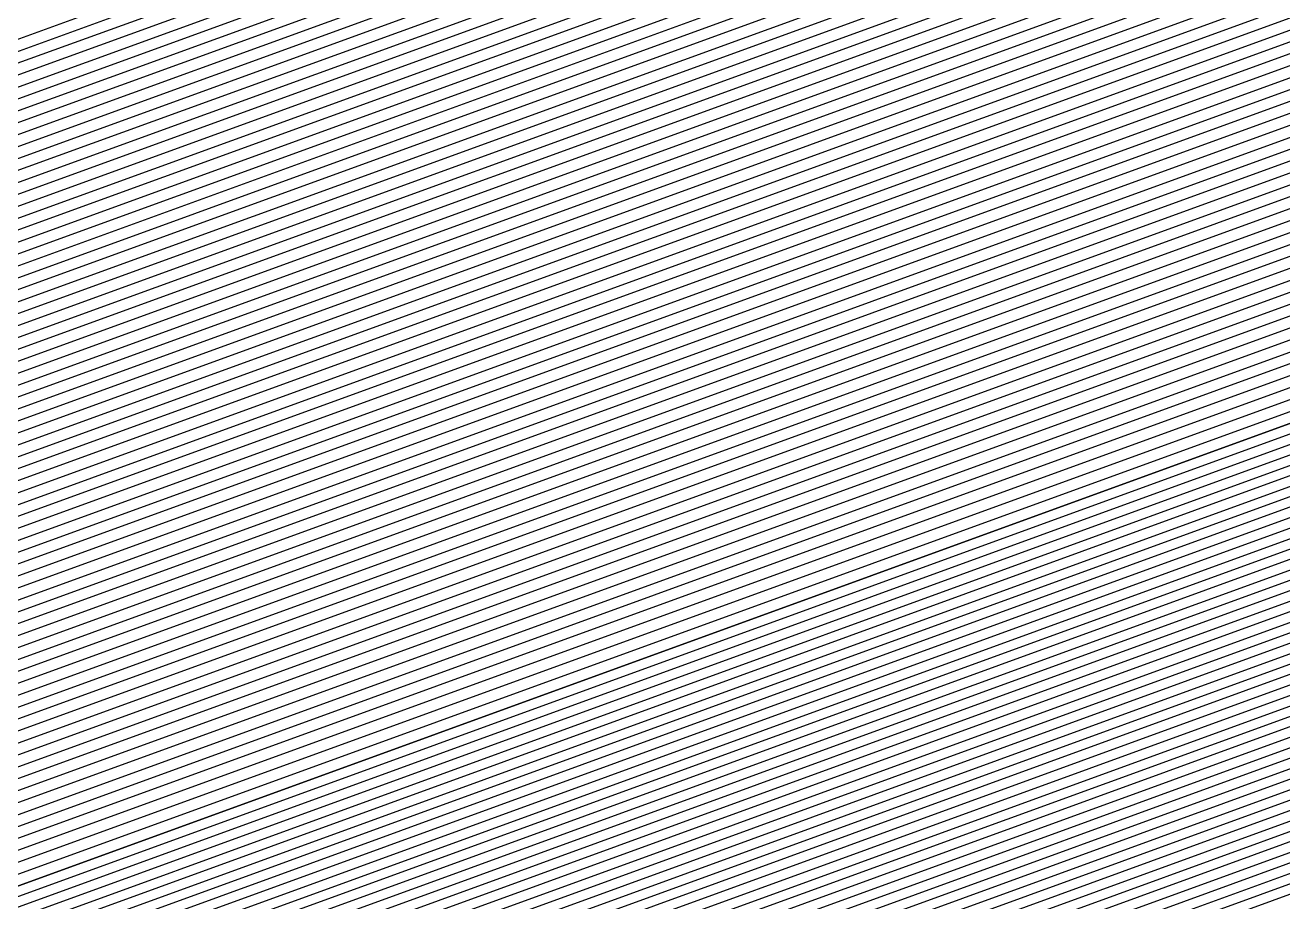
# Model space of a CAD drawing. Extents: x 7084 to 11035, y 13750 to 16729.
# Drawn here: x 9906.8 to 10031.5, y 14325.1 to 14412.1 of the extents above; entities that cross this region are included whole.
import ezdxf

# ---------------------------------------------------------------- set-up
doc = ezdxf.new("R2010")
doc.units = 0
doc.layers.add('Default', color=7, linetype='Continuous')

msp = doc.modelspace()

# ---------------------------------------------------------------- linework, layer by layer
at = {"layer": 'Default'}
for points in [[(8911.04, 16167.96), (9315.8, 15888.27), (9323.52, 15888.02), (9327.86, 15886.5), (9332.28, 15884.81), (9876.78, 16029.48), (9888.92, 16026.18), (10173.21, 15654.86), (10197.31, 15341.4), (10197.23, 15331.83), (10194.33, 15319.29), (10141.33, 14431.97), (10138.75, 14427.87), (9608.72, 14234.97), (9601.08, 14232.4), (9590.86, 14232.56), (9407.76, 14044.49), (8752.44, 14150.58), (8709.07, 14468.86), (8700.95, 14470.22), (8694.84, 14470.38), (8689.85, 14470.38), (8686.88, 14471.35), (8127.93, 14693.18)], [(8912.3, 16162.74), (9312.86, 15885.94), (9322.78, 15885.63), (9328.37, 15883.67), (9334.05, 15881.5), (9872.91, 16024.67), (9888.52, 16020.43), (10169.86, 15652.95), (10193.71, 15342.75), (10193.6, 15330.44), (10189.88, 15314.31), (10137.43, 14436.19), (10134.12, 14430.91), (9609.57, 14240.02), (9599.75, 14236.71), (9586.62, 14236.92), (9405.41, 14050.79), (8756.89, 14155.78), (8713.97, 14470.76), (8703.53, 14472.52), (8695.67, 14472.73), (8689.26, 14472.73), (8685.43, 14473.97), (8132.28, 14693.5)], [(8922.96, 16118.35), (9287.87, 15866.19), (9316.54, 15865.29), (9332.67, 15859.62), (9349.1, 15853.35), (9839.99, 15983.77), (9885.09, 15971.53), (10141.4, 15636.76), (10163.12, 15354.16), (10162.82, 15318.62), (10152.07, 15272.02), (10104.28, 14472.06), (10094.72, 14456.82), (9616.87, 14282.92), (9588.49, 14273.36), (9550.56, 14273.96), (9385.48, 14104.4), (8794.67, 14200.05), (8755.57, 14486.99), (8725.41, 14492.07), (8702.71, 14492.66), (8684.19, 14492.66), (8673.14, 14496.25), (8169.21, 14696.24)], [(9890.23, 16044.88), (10184.1, 15661.05), (10209, 15337.04), (10209, 15336.35), (10208.79, 15335.46), (10154, 14418.25), (10153.82, 14417.96), (9605.93, 14218.57), (9605.38, 14218.39), (9604.65, 14218.4), (9415.38, 14023.99), (8737.99, 14133.65), (8693.17, 14462.65), (8692.59, 14462.75), (8692.15, 14462.76), (8691.79, 14462.76), (8691.58, 14462.83), (8113.81, 14692.13)], [(9324.62, 15895.24), (9325.72, 15895.2), (9326.34, 15894.98), (9326.97, 15894.74), (9888.39, 16043.91), (9890.13, 16043.44), (10183.26, 15660.57), (10208.1, 15337.37), (10208.09, 15336.01), (10207.68, 15334.21), (10153.03, 14419.31), (10152.66, 14418.72), (9606.14, 14219.83), (9605.05, 14219.46), (9603.59, 14219.49), (9414.8, 14025.57), (8739.1, 14134.96), (8694.39, 14463.13), (8693.23, 14463.32), (8692.36, 14463.35), (8691.64, 14463.35), (8691.22, 14463.49), (8114.89, 14692.21)], [(9890.03, 16042), (10182.42, 15660.1), (10207.2, 15337.71), (10207.19, 15335.66), (10206.57, 15332.97), (10152.05, 14420.36), (10151.5, 14419.48), (9606.36, 14221.09), (9604.72, 14220.54), (9602.53, 14220.58), (9414.21, 14027.14), (8740.22, 14136.26), (8695.61, 14463.61), (8693.87, 14463.9), (8692.56, 14463.93), (8691.49, 14463.93), (8690.86, 14464.14), (8115.98, 14692.29)], [(9889.93, 16040.56), (10181.59, 15659.62), (10206.3, 15338.04), (10206.28, 15335.31), (10205.45, 15331.73), (10151.08, 14421.42), (10150.34, 14420.25), (9606.57, 14222.35), (9604.39, 14221.62), (9601.47, 14221.66), (9413.62, 14028.72), (8741.33, 14137.56), (8696.84, 14464.08), (8694.52, 14464.47), (8692.77, 14464.52), (8691.35, 14464.52), (8690.49, 14464.8), (8117.07, 14692.37)], [(9889.83, 16039.13), (10180.75, 15659.14), (10205.4, 15338.38), (10205.37, 15334.96), (10204.34, 15330.48), (10150.1, 14422.47), (10149.18, 14421.01), (9606.79, 14223.62), (9604.06, 14222.7), (9600.41, 14222.75), (9413.04, 14030.3), (8742.44, 14138.86), (8698.06, 14464.56), (8695.16, 14465.05), (8692.98, 14465.11), (8691.2, 14465.11), (8690.13, 14465.45), (8118.15, 14692.45)], [(8119.24, 14692.53), (8689.77, 14466.11), (8691.05, 14465.69), (8693.18, 14465.69), (8695.8, 14465.62), (8699.28, 14465.04), (8743.55, 14140.16), (9412.45, 14031.87), (9599.35, 14223.84), (9603.73, 14223.77), (9607, 14224.88), (10148.02, 14421.77), (10149.13, 14423.53), (10203.23, 15329.24), (10204.47, 15334.61), (10204.5, 15338.72), (10179.91, 15658.67), (9889.73, 16037.69), (9884.52, 16039.1)], [(9889.63, 16036.25), (10179.07, 15658.19), (10203.6, 15339.05), (10203.56, 15334.27), (10202.12, 15327.99), (10148.15, 14424.58), (10146.86, 14422.53), (9607.21, 14226.14), (9603.4, 14224.85), (9598.29, 14224.93), (9411.86, 14033.45), (8744.66, 14141.47), (8700.51, 14465.52), (8696.45, 14466.2), (8693.39, 14466.28), (8690.9, 14466.28), (8689.41, 14466.76), (8120.32, 14692.61)], [(9889.53, 16034.81), (10178.24, 15657.72), (10202.7, 15339.39), (10202.66, 15333.92), (10201, 15326.75), (10147.18, 14425.64), (10145.71, 14423.29), (9607.43, 14227.4), (9603.06, 14225.93), (9597.23, 14226.02), (9411.28, 14035.03), (8745.77, 14142.77), (8701.73, 14465.99)], [(9889.42, 16033.37), (10177.4, 15657.24), (10201.8, 15339.72), (10201.75, 15333.57), (10199.89, 15325.51), (10146.2, 14426.69), (10144.55, 14424.06), (9607.64, 14228.66), (9602.73, 14227.01), (9596.17, 14227.11), (9410.69, 14036.6), (8746.88, 14144.07), (8702.96, 14466.47), (8697.73, 14467.35), (8693.8, 14467.45), (8690.6, 14467.45), (8688.69, 14468.07), (8122.5, 14692.78)], [(9889.32, 16031.93), (10176.56, 15656.76), (10200.91, 15340.06), (10200.85, 15333.22), (10198.78, 15324.26), (10145.23, 14427.75), (10143.39, 14424.82), (9607.86, 14229.92), (9602.4, 14228.09), (9595.11, 14228.2), (9410.11, 14038.18), (8747.99, 14145.37), (8704.18, 14466.95), (8698.38, 14467.92), (8694.01, 14468.04), (8690.45, 14468.04), (8688.33, 14468.73), (8123.58, 14692.86)], [(9889.22, 16030.5), (10175.73, 15656.29), (10200.01, 15340.39), (10199.94, 15332.88), (10197.67, 15323.02), (10144.25, 14428.8), (10142.23, 14425.58), (9608.07, 14231.19), (9602.07, 14229.16), (9594.05, 14229.29), (9409.52, 14039.76), (8749.11, 14146.67), (8705.4, 14467.42), (8699.02, 14468.5), (8694.22, 14468.62), (8690.3, 14468.62)], [(9889.02, 16027.62), (10174.05, 15655.33), (10198.21, 15341.07), (10198.13, 15332.18), (10195.44, 15320.53), (10142.3, 14430.91), (10139.91, 14427.1), (9608.5, 14233.71), (9601.41, 14231.32), (9591.92, 14231.47), (9408.35, 14042.91), (8751.33, 14149.28), (8707.85, 14468.38), (8700.31, 14469.65), (8694.63, 14469.8), (8690, 14469.8), (8687.24, 14470.69), (8126.84, 14693.1)], [(9888.82, 16024.74), (10172.38, 15654.38), (10196.41, 15341.74), (10196.32, 15331.48), (10193.22, 15318.04), (10140.35, 14433.02), (10137.6, 14428.63), (9608.93, 14236.23), (9600.75, 14233.48), (9589.8, 14233.65), (9407.17, 14046.06), (8753.55, 14151.88), (8710.3, 14469.33), (8701.6, 14470.8), (8695.05, 14470.97), (8689.7, 14470.97), (8686.52, 14472), (8129.02, 14693.26)], [(9888.72, 16023.31), (10171.54, 15653.91), (10195.51, 15342.07), (10195.42, 15331.14), (10192.11, 15316.8), (10139.38, 14434.08), (10136.44, 14429.39), (9609.15, 14237.49), (9600.41, 14234.55), (9588.74, 14234.74), (9406.59, 14047.64), (8754.66, 14153.18), (8711.52, 14469.81), (8702.24, 14471.37), (8695.25, 14471.56), (8689.56, 14471.56)], [(9310.65, 15884.2), (9322.23, 15883.84), (9328.75, 15881.54), (9335.38, 15879.01), (9870, 16021.06), (9888.22, 16016.11), (10167.35, 15651.52), (10191.01, 15343.75), (10190.89, 15329.4), (10186.55, 15310.58), (10134.5, 14439.35), (10130.64, 14433.2), (9610.22, 14243.8), (9598.76, 14239.94), (9583.44, 14240.18), (9403.66, 14055.52), (8760.22, 14159.69), (8717.64, 14472.2), (8705.46, 14474.25), (8696.29, 14474.49), (8688.81, 14474.49), (8684.35, 14475.94), (8135.53, 14693.74)], [(9888.62, 16021.87), (10170.7, 15653.43), (10194.61, 15342.41), (10194.51, 15330.79), (10190.99, 15315.56), (10138.4, 14435.13), (10135.28, 14430.15), (9609.36, 14238.76)], [(9888.42, 16018.99), (10169.03, 15652.48), (10192.81, 15343.08), (10192.7, 15330.09), (10188.77, 15313.07), (10136.45, 14437.24), (10132.96, 14431.68), (9609.79, 14241.28), (9599.42, 14237.79), (9585.56, 14238.01), (9404.83, 14052.37), (8758, 14157.09), (8715.19, 14471.24), (8704.17, 14473.1), (8695.87, 14473.32), (8689.11, 14473.32), (8685.07, 14474.62), (8133.36, 14693.58)], [(9888.32, 16017.55), (10168.19, 15652), (10191.91, 15343.42), (10191.79, 15329.75), (10187.66, 15311.82), (10135.48, 14438.3), (10131.8, 14432.44), (9610, 14242.54), (9599.09, 14238.87), (9584.5, 14239.09), (9404.24, 14053.95), (8759.11, 14158.39), (8716.42, 14471.72), (8704.81, 14473.67), (8696.08, 14473.9), (8688.96, 14473.9)], [(9866.13, 16016.25), (9887.81, 16010.36), (10164, 15649.62), (10187.41, 15345.1), (10187.27, 15328.01), (10182.1, 15305.61), (10130.6, 14443.57), (10126.01, 14436.25), (9611.08, 14248.85), (9597.43, 14244.25), (9579.2, 14244.54), (9401.31, 14061.83), (8764.67, 14164.9), (8722.53, 14474.1), (8708.03, 14476.55), (8697.12, 14476.83), (8688.21, 14476.83), (8682.9, 14478.56), (8139.88, 14694.07)], [(9888.12, 16014.68), (10166.52, 15651.05), (10190.11, 15344.09), (10189.98, 15329.05), (10185.43, 15309.34), (10133.53, 14440.41), (10129.48, 14433.96), (9610.43, 14245.06), (9598.43, 14241.02), (9582.38, 14241.27), (9403.07, 14057.1), (8761.33, 14160.99), (8718.86, 14472.67), (8706.1, 14474.82), (8696.5, 14475.07), (8688.66, 14475.07), (8683.99, 14476.59), (8136.62, 14693.82)], [(9888.01, 16013.24), (10165.68, 15650.57), (10189.21, 15344.42), (10189.08, 15328.7), (10184.32, 15308.09), (10132.55, 14441.46), (10128.33, 14434.72), (9610.65, 14246.33), (9598.1, 14242.1), (9581.32, 14242.36), (9402.48, 14058.67), (8762.44, 14162.29), (8720.09, 14473.15), (8706.74, 14475.4), (8696.7, 14475.66), (8688.51, 14475.66), (8683.62, 14477.25), (8137.71, 14693.9)], [(9887.71, 16008.92), (10163.17, 15649.14), (10186.51, 15345.43), (10186.36, 15327.66), (10180.98, 15304.36), (10129.63, 14444.63), (10124.85, 14437.01), (9611.29, 14250.11), (9597.1, 14245.33), (9578.14, 14245.63), (9400.72, 14063.4), (8765.78, 14166.2), (8723.76, 14474.58), (8708.67, 14477.12), (8697.32, 14477.42), (8688.06, 14477.42), (8682.54, 14479.21), (8140.97, 14694.15)], [(9887.61, 16007.48), (10162.33, 15648.67), (10185.61, 15345.77), (10185.46, 15327.31), (10179.87, 15303.12), (10128.65, 14445.68), (10123.69, 14437.77), (9611.5, 14251.37), (9596.77, 14246.41), (9577.07, 14246.72), (9400.14, 14064.98), (8766.89, 14167.5), (8724.98, 14475.06), (8709.32, 14477.7)], [(9887.51, 16006.05), (10161.49, 15648.19), (10184.71, 15346.1), (10184.55, 15326.96), (10178.76, 15301.87), (10127.68, 14446.74), (10122.53, 14438.53), (9611.72, 14252.63), (9596.44, 14247.49), (9576.01, 14247.81), (9399.55, 14066.56), (8768, 14168.8), (8726.21, 14475.54), (8709.96, 14478.27), (8697.74, 14478.59), (8687.77, 14478.59), (8681.82, 14480.52), (8143.14, 14694.31)], [(8144.23, 14694.39), (8681.45, 14481.18), (8687.62, 14479.18), (8697.94, 14479.18), (8710.6, 14478.85), (8727.43, 14476.01), (8769.11, 14170.1), (9398.96, 14068.13), (9574.95, 14248.9), (9596.11, 14248.57), (9611.93, 14253.9), (10121.37, 14439.3), (10126.7, 14447.79), (10177.65, 15300.63), (10183.65, 15326.62), (10183.81, 15346.44), (10160.66, 15647.71), (9887.41, 16004.61)], [(9887.31, 16003.17), (10159.82, 15647.24), (10182.91, 15346.78), (10182.74, 15326.27), (10176.54, 15299.39), (10125.73, 14448.85), (10120.22, 14440.06), (9612.15, 14255.16), (9595.78, 14249.64), (9573.89, 14249.99), (9398.38, 14069.71), (8770.22, 14171.41), (8728.65, 14476.49), (8711.25, 14479.42), (8698.15, 14479.77), (8687.47, 14479.77), (8681.09, 14481.83), (8145.31, 14694.47)], [(9887.21, 16001.73), (10158.98, 15646.76), (10182.01, 15347.11), (10181.83, 15325.92), (10175.42, 15298.14), (10124.75, 14449.9), (10119.06, 14440.82), (9612.36, 14256.42), (9595.45, 14250.72), (9572.83, 14251.08), (9397.79, 14071.29), (8771.33, 14172.71), (8729.88, 14476.97), (8711.89, 14480)], [(8147.48, 14694.63), (8680.37, 14483.14), (8687.17, 14480.94), (8698.57, 14480.94), (8712.54, 14480.57), (8731.1, 14477.45), (8772.44, 14174.01), (9397.21, 14072.86), (9571.77, 14252.17), (9595.11, 14251.8), (9612.58, 14257.68), (10117.9, 14441.58), (10123.78, 14450.96), (10174.31, 15296.9), (10180.93, 15325.57), (10181.11, 15347.45), (10158.14, 15646.28), (9887.11, 16000.29)], [(9298.16, 15874.32), (9319.11, 15873.67), (9330.9, 15869.52), (9342.91, 15864.94), (9853.54, 16000.61), (9886.5, 15991.66), (10153.12, 15643.43), (10175.71, 15349.46), (10175.5, 15323.49), (10167.64, 15289.44), (10117.93, 14457.29), (10110.95, 14446.15), (9613.86, 14265.25), (9593.13, 14258.27), (9565.41, 14258.7), (9393.69, 14082.32), (8779.11, 14181.82), (8738.44, 14480.31), (8716.4, 14484.02), (8699.81, 14484.46), (8686.27, 14484.46), (8678.2, 14487.08), (8154, 14695.11)], [(9886.91, 15997.42), (10156.47, 15645.33), (10179.31, 15348.12), (10179.12, 15324.88), (10172.09, 15294.41), (10121.83, 14453.07), (10115.58, 14443.11), (9613.01, 14260.21), (9594.45, 14253.96), (9569.65, 14254.35), (9396.03, 14076.02), (8774.67, 14176.61), (8733.55, 14478.4), (8713.82, 14481.72), (8698.98, 14482.11), (8686.87, 14482.11), (8679.65, 14484.45), (8149.66, 14694.79)], [(9886.81, 15995.98), (10155.63, 15644.86), (10178.41, 15348.45), (10178.21, 15324.53), (10170.98, 15293.17), (10120.86, 14454.12), (10114.42, 14443.87), (9613.22, 14261.47), (9594.12, 14255.03), (9568.59, 14255.44), (9395.45, 14077.59), (8775.78, 14177.92), (8734.77, 14478.88), (8714.47, 14482.29), (8699.19, 14482.7), (8686.72, 14482.7), (8679.28, 14485.11), (8150.74, 14694.87)], [(9886.6, 15993.1), (10153.96, 15643.9), (10176.61, 15349.13), (10176.4, 15323.83), (10168.75, 15290.68), (10118.91, 14456.23), (10112.1, 14445.39), (9613.65, 14263.99), (9593.46, 14257.19), (9566.47, 14257.61), (9394.27, 14080.75), (8778, 14180.52), (8737.22, 14479.83), (8715.75, 14483.44), (8699.6, 14483.87), (8686.42, 14483.87), (8678.56, 14486.42), (8152.92, 14695.03)], [(9293.01, 15870.26), (9317.83, 15869.48), (9331.79, 15864.57), (9346, 15859.14), (9846.77, 15992.19), (9885.8, 15981.6), (10147.26, 15640.09), (10169.42, 15351.81), (10169.16, 15321.05), (10159.85, 15280.73), (10111.11, 14464.67), (10102.83, 14451.49), (9615.36, 14274.08), (9590.81, 14265.81), (9557.98, 14266.33), (9389.58, 14093.36), (8786.89, 14190.93), (8747.01, 14483.65), (8720.9, 14488.04), (8701.26, 14488.56), (8685.23, 14488.56), (8675.67, 14491.66), (8161.61, 14695.68)], [(9886.4, 15990.23), (10152.28, 15642.95), (10174.82, 15349.8), (10174.59, 15323.14), (10166.53, 15288.19), (10116.96, 14458.34), (10109.79, 14446.92), (9614.08, 14266.51)], [(9886.3, 15988.79), (10151.45, 15642.47), (10173.92, 15350.13), (10173.69, 15322.79), (10165.41, 15286.95), (10115.98, 14459.4), (10108.63, 14447.68), (9614.29, 14267.78), (9592.47, 14260.42), (9563.29, 14260.88), (9392.51, 14085.48), (8781.34, 14184.42), (8740.89, 14481.26), (8717.68, 14485.17), (8700.22, 14485.63), (8685.98, 14485.63)], [(9886.2, 15987.35), (10150.61, 15642), (10173.02, 15350.47), (10172.78, 15322.44), (10164.3, 15285.7), (10115.01, 14460.45), (10107.47, 14448.44), (9614.51, 14269.04), (9592.13, 14261.5), (9562.22, 14261.97), (9391.93, 14087.05), (8782.45, 14185.73), (8742.11, 14481.74), (8718.33, 14485.74), (8700.43, 14486.22), (8685.83, 14486.22)], [(9886.1, 15985.91), (10149.77, 15641.52), (10172.12, 15350.8), (10171.87, 15322.1), (10163.19, 15284.46), (10114.03, 14461.51), (10106.31, 14449.2), (9614.72, 14270.3), (9591.8, 14262.58), (9561.16, 14263.06), (9391.34, 14088.63), (8783.56, 14187.03), (8743.34, 14482.22), (8718.97, 14486.32), (8700.64, 14486.8), (8685.68, 14486.8), (8676.75, 14489.7), (8158.35, 14695.44)], [(9332.42, 15861.03), (9348.22, 15855), (9841.93, 15986.18), (9885.29, 15974.4), (10143.07, 15637.71), (10164.92, 15353.49), (10164.63, 15319.31), (10154.29, 15274.51), (10106.23, 14469.95), (10097.04, 14455.3), (9616.44, 14280.39), (9589.15, 14271.2), (9552.68, 14271.78), (9386.65, 14101.24), (8792.45, 14197.44), (8753.13, 14486.04), (8724.12, 14490.92), (8702.29, 14491.49), (8684.49, 14491.49), (8673.86, 14494.94), (8167.04, 14696.08)], [(9886, 15984.47), (10148.93, 15641.05), (10171.22, 15351.14), (10170.97, 15321.75), (10162.08, 15283.22), (10113.06, 14462.56), (10105.15, 14449.96), (9614.94, 14271.56), (9591.47, 14263.66), (9560.1, 14264.15), (9390.76, 14090.21), (8784.67, 14188.33), (8744.56, 14482.69), (8719.61, 14486.89), (8700.84, 14487.39), (8685.53, 14487.39), (8676.39, 14490.35), (8159.44, 14695.52)], [(9885.9, 15983.03), (10148.1, 15640.57), (10170.32, 15351.48), (10170.06, 15321.4), (10160.97, 15281.97), (10112.08, 14463.62), (10103.99, 14450.73), (9615.15, 14272.82), (9591.14, 14264.73), (9559.04, 14265.24), (9390.17, 14091.78), (8785.78, 14189.63), (8745.79, 14483.17), (8720.26, 14487.47), (8701.05, 14487.97), (8685.38, 14487.97), (8676.03, 14491.01), (8160.52, 14695.6)], [(9285.66, 15864.45), (9315.99, 15863.5), (9333.05, 15857.5), (9350.43, 15850.86), (9837.09, 15980.17), (9884.79, 15967.21), (10138.89, 15635.33), (10160.42, 15355.17), (10160.1, 15317.57), (10148.73, 15268.29), (10101.36, 14475.22), (10091.25, 14459.11), (9617.51, 14286.7), (9587.5, 14276.59), (9547.37, 14277.22), (9383.72, 14109.13), (8798.01, 14203.95), (8759.25, 14488.42), (8727.34, 14493.79), (8703.33, 14494.42), (8683.74, 14494.42), (8672.05, 14498.22), (8172.47, 14696.48)], [(9389, 14094.94), (9556.92, 14267.42), (9590.48, 14266.89), (9615.58, 14275.35), (10101.68, 14452.25), (10110.13, 14465.73), (10158.74, 15279.49), (10168.25, 15320.7), (10168.52, 15352.15), (10146.42, 15639.62), (9885.7, 15980.16)], [(9885.6, 15978.72), (10145.58, 15639.14), (10167.62, 15352.48), (10167.35, 15320.36), (10157.63, 15278.24), (10109.16, 14466.78), (10100.52, 14453.01), (9615.79, 14276.61), (9590.15, 14267.97), (9555.86, 14268.51), (9388.41, 14096.51), (8789.12, 14193.54), (8749.46, 14484.6), (8722.19, 14489.19), (8701.67, 14489.73), (8684.93, 14489.73), (8674.94, 14492.97), (8163.78, 14695.84)], [(9885.5, 15977.28), (10144.75, 15638.66), (10166.72, 15352.82), (10166.44, 15320.01), (10156.52, 15277), (10108.18, 14467.84), (10099.36, 14453.77), (9616.01, 14277.87)], [(8751.9, 14485.56), (8791.34, 14196.14), (9387.24, 14099.67), (9553.74, 14270.69), (9589.48, 14270.12), (9616.22, 14279.13), (10098.2, 14454.54), (10107.21, 14468.89), (10155.4, 15275.75), (10165.54, 15319.66), (10165.82, 15353.16), (10143.91, 15638.19), (9885.4, 15975.84)], [(9885.19, 15972.97), (10142.24, 15637.24), (10164.02, 15353.83), (10163.73, 15318.97), (10153.18, 15273.27), (10105.26, 14471), (10095.88, 14456.06), (9616.65, 14281.65), (9588.82, 14272.28), (9551.62, 14272.87), (9386.06, 14102.82), (8793.56, 14198.74), (8754.35, 14486.51), (8724.76, 14491.49), (8702.5, 14492.08)], [(9884.99, 15970.09), (10140.56, 15636.28), (10162.22, 15354.5), (10161.92, 15318.27), (10150.96, 15270.78), (10103.31, 14473.11), (10093.57, 14457.58), (9617.08, 14284.18), (9588.16, 14274.44), (9549.5, 14275.04), (9384.89, 14105.97), (8795.78, 14201.35), (8756.8, 14487.47), (8726.05, 14492.64), (8702.91, 14493.25), (8684.04, 14493.25), (8672.77, 14496.9), (8170.3, 14696.32)], [(9884.69, 15965.78), (10138.05, 15634.85), (10159.52, 15355.51), (10159.2, 15317.23), (10147.62, 15267.05), (10100.38, 14476.27), (10090.09, 14459.87), (9617.72, 14287.96), (9587.17, 14277.67), (9546.31, 14278.31), (9383.13, 14110.7), (8799.12, 14205.25), (8760.47, 14488.9), (8727.98, 14494.37), (8703.53, 14495.01), (8683.59, 14495.01), (8671.69, 14498.87), (8173.56, 14696.56)], [(9884.59, 15964.34), (10137.21, 15634.38), (10158.62, 15355.84), (10158.29, 15316.88), (10146.51, 15265.8), (10099.41, 14477.33), (10088.93, 14460.63), (9617.94, 14289.22), (9586.83, 14278.75), (9545.25, 14279.4), (9382.55, 14112.28), (8800.23, 14206.55), (8761.69, 14489.38), (8728.62, 14494.94), (8703.74, 14495.6), (8683.44, 14495.6), (8671.33, 14499.53), (8174.64, 14696.64)], [(9884.49, 15962.9), (10136.38, 15633.9), (10157.72, 15356.18), (10157.39, 15316.53), (10145.39, 15264.56), (10098.43, 14478.38), (10087.77, 14461.39), (9618.15, 14290.49), (9586.5, 14279.83), (9544.19, 14280.49), (9381.96, 14113.86), (8801.34, 14207.86), (8762.92, 14489.85), (8729.27, 14495.52), (8703.95, 14496.18), (8683.29, 14496.18), (8670.97, 14500.18), (8175.73, 14696.72)], [(8802.45, 14209.16), (9381.37, 14115.43), (9543.13, 14281.58), (9586.17, 14280.9), (9618.37, 14291.75), (10086.61, 14462.16), (10097.46, 14479.44), (10144.28, 15263.32), (10156.48, 15316.18), (10156.82, 15356.51), (10135.54, 15633.43), (9884.39, 15961.46)], [(9884.19, 15958.58), (10133.86, 15632.47), (10155.02, 15357.18), (10154.67, 15315.49), (10142.06, 15260.83), (10095.51, 14481.55), (10084.3, 14463.68), (9618.8, 14294.27), (9585.51, 14283.06), (9541.01, 14283.76), (9380.2, 14118.59), (8804.67, 14211.76), (8766.59, 14491.28), (8731.2, 14497.24), (8704.57, 14497.94), (8682.85, 14497.94), (8669.88, 14502.15), (8178.99, 14696.97)], [(9884.09, 15957.15), (10133.03, 15632), (10154.12, 15357.52), (10153.77, 15315.14), (10140.95, 15259.58), (10094.53, 14482.6), (10083.14, 14464.44), (9619.01, 14295.53), (9585.18, 14284.14), (9539.95, 14284.85), (9379.61, 14120.16), (8805.79, 14213.06), (8767.81, 14491.76), (8731.84, 14497.82), (8704.78, 14498.53), (8682.7, 14498.53), (8669.52, 14502.8), (8180.08, 14697.05)], [(9883.99, 15955.71), (10132.19, 15631.52), (10153.22, 15357.86), (10152.86, 15314.79), (10139.83, 15258.34), (10093.56, 14483.66), (10081.98, 14465.2), (9619.23, 14296.79), (9584.85, 14285.21), (9538.89, 14285.94), (9379.03, 14121.74), (8806.9, 14214.36), (8769.04, 14492.24), (8732.49, 14498.39), (8704.98, 14499.11), (8682.55, 14499.11), (8669.16, 14503.46), (8181.16, 14697.13)], [(9883.88, 15954.27), (10131.35, 15631.04), (10152.32, 15358.19), (10151.96, 15314.45), (10138.72, 15257.1), (10092.58, 14484.71), (10080.82, 14465.97), (9619.44, 14298.06), (9584.52, 14286.29), (9537.83, 14287.03), (9378.44, 14123.32), (8808.01, 14215.67), (8770.26, 14492.72), (8733.13, 14498.97), (8705.19, 14499.7), (8682.4, 14499.7), (8668.8, 14504.11), (8182.25, 14697.21)], [(8183.34, 14697.29), (8668.43, 14504.77), (8682.25, 14500.29), (8705.4, 14500.29), (8733.77, 14499.54), (8771.48, 14493.19), (8809.12, 14216.97), (9377.86, 14124.89), (9536.77, 14288.12), (9584.18, 14287.37), (9619.65, 14299.32), (10079.66, 14466.73), (10091.61, 14485.77), (10137.61, 15255.85), (10151.05, 15314.1), (10151.42, 15358.53), (10130.51, 15630.57), (9883.78, 15952.83)], [(9883.68, 15951.39), (10129.68, 15630.09), (10150.52, 15358.86), (10150.15, 15313.75), (10136.5, 15254.61), (10090.63, 14486.82), (10078.5, 14467.49), (9619.87, 14300.58), (9583.85, 14288.45), (9535.71, 14289.21), (9377.27, 14126.47), (8810.23, 14218.27), (8772.71, 14493.67), (8734.42, 14500.12), (8705.6, 14500.87), (8682.1, 14500.87), (8668.07, 14505.42), (8184.42, 14697.37)], [(9376.68, 14128.05), (9534.65, 14290.3), (9583.52, 14289.53), (9620.08, 14301.84), (10077.34, 14468.25), (10089.66, 14487.88), (10135.39, 15253.36), (10149.24, 15313.4), (10149.62, 15359.2), (10128.84, 15629.62), (9883.58, 15949.95)], [(9883.48, 15948.52), (10128, 15629.14), (10148.73, 15359.54), (10148.33, 15313.05), (10134.27, 15252.12), (10088.68, 14488.93), (10076.19, 14469.01), (9620.3, 14303.1), (9583.19, 14290.6), (9533.59, 14291.39), (9376.1, 14129.62), (8812.45, 14220.87), (8775.15, 14494.63), (8735.7, 14501.27)], [(8188.77, 14697.69), (8666.63, 14508.04), (8681.5, 14503.22), (8706.43, 14503.22), (8736.99, 14502.42), (8777.6, 14495.58), (8814.68, 14223.48), (9374.92, 14132.78), (9531.46, 14293.56), (9582.53, 14292.76), (9620.73, 14305.63), (10073.87, 14470.54), (10086.73, 14491.04), (10132.05, 15249.63), (10146.52, 15312.36), (10146.93, 15360.21), (10126.33, 15628.19), (9883.28, 15945.64)], [(9883.18, 15944.2), (10125.49, 15627.71), (10146.03, 15360.54), (10145.62, 15312.01), (10130.94, 15248.39), (10085.76, 14492.1), (10072.71, 14471.3), (9620.94, 14306.89), (9582.2, 14293.84), (9530.4, 14294.65), (9374.34, 14134.35), (8815.79, 14224.78), (8778.83, 14496.06), (8737.63, 14502.99), (8706.64, 14503.81), (8681.35, 14503.81), (8666.26, 14508.7), (8189.85, 14697.77)], [(8113.01, 14644.5), (8653.24, 14430.09), (8695.16, 14122.47), (8750.06, 14113.93), (9383.44, 14011.39), (9423.69, 14007.32), (9600.67, 14189.1), (9629.13, 14189.5), (10141.43, 14375.94), (10318.4, 13933.15), (10351.74, 13929.49), (10369.23, 13938.85), (10592.78, 14223.16), (10602.13, 14235.77), (10741.84, 14897.63), (10749.57, 14961.9), (10763.54, 15306.81), (10768.42, 15340.17), (10656.65, 15596.52), (10648.11, 15625.81), (10639.98, 15633.54), (10416.43, 15880.57), (10398.54, 15905.38), (10383.09, 15906.6)], [(8113.08, 14632.27), (8643.29, 14421.84), (8684.43, 14119.93), (8753.44, 14109.19), (9375.07, 14008.55), (9425.68, 14003.44), (9599.37, 14181.84), (9635.16, 14182.35), (10137.94, 14365.33), (10311.63, 13930.76), (10353.55, 13926.16), (10375.53, 13937.92), (10594.93, 14216.96), (10606.69, 14232.81), (10743.81, 14882.38), (10753.52, 14963.19), (10767.24, 15301.69), (10773.37, 15343.63), (10663.67, 15595.22), (10652.94, 15632.04), (10642.71, 15641.76), (10423.32, 15884.21)], [(8113.09, 14630.91), (8642.19, 14420.93), (8683.24, 14119.65), (8753.82, 14108.66), (9374.14, 14008.24), (9425.9, 14003.01), (9599.23, 14181.04), (9635.82, 14181.56), (10137.55, 14364.15), (10310.88, 13930.49), (10353.75, 13925.79), (10376.23, 13937.81), (10595.17, 14216.27), (10607.19, 14232.48), (10744.03, 14880.69), (10753.96, 14963.33), (10767.65, 15301.13), (10773.92, 15344.01), (10664.45, 15595.08), (10653.47, 15632.74), (10643.02, 15642.68), (10424.08, 15884.61)], [(10420.26, 15882.59), (10641.5, 15638.11), (10650.79, 15629.27), (10660.55, 15595.8), (10771.17, 15342.09), (10765.59, 15303.97), (10751.77, 14962.61), (10742.94, 14889.16), (10604.66, 14234.13), (10593.97, 14219.72), (10372.73, 13938.33), (10352.75, 13927.64), (10314.64, 13931.82), (10139.49, 14370.05), (9632.48, 14185.53), (9599.95, 14185.07), (9424.8, 14005.16), (9378.79, 14009.81), (8751.94, 14111.3), (8689.2, 14121.06), (8647.72, 14425.51), (8113.05, 14637.7)], [(8113.06, 14636.34), (8646.61, 14424.59), (8688.01, 14120.78), (8752.31, 14110.77), (9377.86, 14009.5), (9425.02, 14004.73), (9599.8, 14184.26), (9633.15, 14184.74), (10139.1, 14368.87), (10313.89, 13931.56), (10352.95, 13927.27), (10373.43, 13938.23), (10594.21, 14219.03), (10605.17, 14233.8), (10743.16, 14887.47), (10752.21, 14962.76), (10766.01, 15303.4), (10771.72, 15342.48), (10661.33, 15595.66), (10651.33, 15629.97), (10641.8, 15639.02), (10421.02, 15882.99)], [(8113.07, 14634.98), (8645.5, 14423.68), (8686.81, 14120.49), (8752.69, 14110.24), (9376.93, 14009.18), (9425.24, 14004.3), (9599.66, 14183.45), (9633.82, 14183.94), (10138.72, 14367.69), (10313.13, 13931.29), (10353.15, 13926.9), (10374.13, 13938.12), (10594.45, 14218.34), (10605.67, 14233.47), (10743.37, 14885.77), (10752.65, 14962.9), (10766.42, 15302.83), (10772.27, 15342.86), (10662.11, 15595.51), (10651.86, 15630.66), (10642.1, 15639.93), (10421.79, 15883.4)], [(8113.03, 14640.42), (8649.93, 14427.34), (8691.58, 14121.62), (8751.19, 14112.35), (9380.65, 14010.44), (9424.36, 14006.03), (9600.24, 14186.68), (9631.14, 14187.12), (10140.26, 14372.4), (10316.14, 13932.35), (10352.35, 13928.38), (10371.33, 13938.54), (10593.49, 14221.1), (10603.65, 14234.79), (10742.5, 14892.55), (10750.89, 14962.33), (10764.77, 15305.11), (10770.07, 15341.32), (10658.99, 15596.09), (10649.72, 15627.89), (10640.89, 15636.28), (10418.73, 15881.78)], [(8113.03, 14641.78), (8651.03, 14428.26), (8692.77, 14121.91), (8750.81, 14112.87), (9381.58, 14010.76), (9424.14, 14006.46), (9600.38, 14187.48), (9630.47, 14187.91), (10140.65, 14373.58), (10316.89, 13932.62), (10352.15, 13928.75), (10370.63, 13938.64), (10593.25, 14221.78), (10603.14, 14235.12), (10742.28, 14894.24), (10750.45, 14962.19), (10764.36, 15305.67), (10769.52, 15340.94), (10658.21, 15596.23), (10649.18, 15627.19), (10640.58, 15635.37), (10417.96, 15881.38)], [(9382.51, 14011.07), (9423.91, 14006.89), (9600.52, 14188.29), (9629.8, 14188.71), (10141.04, 14374.76), (10317.65, 13932.89), (10351.94, 13929.12), (10369.93, 13938.74), (10593.01, 14222.47), (10602.63, 14235.44), (10742.06, 14895.93), (10750.01, 14962.04), (10763.95, 15306.24), (10768.97, 15340.55), (10657.43, 15596.38), (10648.65, 15626.5), (10640.28, 15634.45), (10417.2, 15880.97)], [(8112.99, 14647.21), (8655.46, 14431.93), (8697.54, 14123.04), (8749.3, 14114.98), (9385.29, 14012.02), (9423.25, 14008.18), (9600.96, 14190.71), (9627.79, 14191.09), (10142.2, 14378.3), (10319.9, 13933.68), (10351.34, 13930.23), (10367.83, 13939.05), (10592.3, 14224.54), (10601.12, 14236.43), (10741.41, 14901.01), (10748.69, 14961.62), (10762.72, 15307.95), (10767.32, 15339.4), (10655.09, 15596.81), (10647.04, 15624.42), (10639.37, 15631.71), (10414.9, 15879.76)], [(8113, 14645.85), (8654.35, 14431.01), (8696.35, 14122.75), (8749.68, 14114.45), (9384.37, 14011.7), (9423.47, 14007.75), (9600.81, 14189.9), (9628.46, 14190.3), (10141.81, 14377.12), (10319.15, 13933.42), (10351.54, 13929.86), (10368.53, 13938.95), (10592.54, 14223.85), (10601.62, 14236.1), (10741.63, 14899.32), (10749.13, 14961.76), (10763.13, 15307.38), (10767.87, 15339.78), (10655.87, 15596.66), (10647.57, 15625.12), (10639.67, 15632.62), (10415.67, 15880.16)], [(10412.61, 15878.55), (10638.46, 15628.97), (10645.43, 15622.34), (10652.75, 15597.24), (10765.67, 15338.24), (10761.49, 15309.65), (10747.37, 14961.19), (10740.75, 14906.1), (10599.6, 14237.42), (10591.58, 14226.61), (10365.73, 13939.36), (10350.74, 13931.34), (10322.16, 13934.48), (10143.36, 14381.83), (9625.79, 14193.47), (9601.39, 14193.13), (9422.59, 14009.48), (9388.08, 14012.96), (8748.17, 14116.56), (8701.12, 14123.88), (8658.77, 14434.68), (8112.97, 14651.29)], [(8112.98, 14648.57), (8656.56, 14432.84), (8698.74, 14123.32), (8748.93, 14115.51), (9386.22, 14012.33), (9423.03, 14008.61), (9601.1, 14191.51), (9627.13, 14191.89), (10142.59, 14379.48), (10320.66, 13933.95), (10351.14, 13930.6), (10367.13, 13939.16), (10592.06, 14225.23), (10600.61, 14236.76), (10741.19, 14902.71), (10748.25, 14961.47), (10762.31, 15308.52), (10766.77, 15339.01), (10654.31, 15596.95), (10646.5, 15623.73), (10639.06, 15630.8), (10414.14, 15879.35)], [(8112.98, 14649.93), (8657.67, 14433.76), (8699.93, 14123.6), (8748.55, 14116.03), (9387.15, 14012.65), (9422.81, 14009.04), (9601.24, 14192.32), (9626.46, 14192.68), (10142.97, 14380.66), (10321.41, 13934.21), (10350.94, 13930.97), (10366.43, 13939.26), (10591.82, 14225.92), (10600.1, 14237.09), (10740.97, 14904.4), (10747.81, 14961.33), (10761.9, 15309.08), (10766.22, 15338.63), (10653.53, 15597.1), (10645.96, 15623.04), (10638.76, 15629.88), (10413.37, 15878.95)], [(8112.95, 14654.01), (8660.98, 14436.51), (8703.5, 14124.45), (8747.42, 14117.61), (9389.94, 14013.59), (9422.15, 14010.34), (9601.68, 14194.74), (9624.45, 14195.06), (10144.14, 14384.19), (10323.66, 13935.01), (10350.34, 13932.08), (10364.33, 13939.57), (10591.1, 14227.99), (10598.58, 14238.08), (10740.31, 14909.48), (10746.5, 14960.9), (10760.67, 15310.79), (10764.57, 15337.48), (10651.19, 15597.53), (10644.36, 15620.96), (10637.85, 15627.14), (10411.08, 15877.74)], [(10411.84, 15878.14), (10638.15, 15628.06), (10644.89, 15621.65), (10651.97, 15597.38), (10765.12, 15337.86), (10761.08, 15310.22), (10746.94, 14961.04), (10740.53, 14907.79), (10599.09, 14237.75), (10591.34, 14227.3), (10365.03, 13939.46), (10350.54, 13931.71), (10322.91, 13934.75), (10143.75, 14383.01), (9625.12, 14194.27), (9601.53, 14193.93), (9422.37, 14009.91), (9389.01, 14013.28), (8747.8, 14117.09), (8702.31, 14124.16), (8659.88, 14435.59), (8112.96, 14652.65)], [(8112.93, 14656.72), (8663.19, 14438.34), (8705.89, 14125.01), (8746.67, 14118.67), (9391.8, 14014.22), (9421.71, 14011.2), (9601.97, 14196.35), (9623.11, 14196.65), (10144.91, 14386.55), (10325.17, 13935.54), (10349.94, 13932.82), (10362.93, 13939.77), (10590.62, 14229.37), (10597.57, 14238.74), (10739.88, 14912.87), (10745.62, 14960.62), (10759.85, 15311.93), (10763.47, 15336.71), (10649.63, 15597.82), (10643.28, 15619.57), (10637.24, 15625.31), (10409.55, 15876.93)], [(10408.78, 15876.52), (10636.94, 15624.4), (10642.75, 15618.88), (10648.85, 15597.96), (10762.92, 15336.32), (10759.44, 15312.5), (10745.18, 14960.47), (10739.66, 14914.56), (10597.06, 14239.06), (10590.38, 14230.06), (10362.23, 13939.88), (10349.74, 13933.19), (10325.92, 13935.81), (10145.3, 14387.73), (9622.44, 14197.45), (9602.11, 14197.16), (9421.49, 14011.63), (9392.73, 14014.54), (8746.29, 14119.19), (8707.08, 14125.29), (8664.3, 14439.26), (8112.93, 14658.08)], [(10408.02, 15876.12), (10636.63, 15623.49), (10642.21, 15618.19), (10648.07, 15598.1), (10762.37, 15335.94), (10759.03, 15313.06), (10744.74, 14960.33), (10739.44, 14916.26), (10596.56, 14239.39), (10590.14, 14230.75), (10361.53, 13939.98), (10349.54, 13933.56), (10326.67, 13936.08), (10145.68, 14388.91), (9621.77, 14198.24), (9602.25, 14197.96), (9421.27, 14012.06), (9393.66, 14014.85), (8745.92, 14119.72)], [(8112.89, 14663.52), (8668.72, 14442.93), (8711.85, 14126.42), (8744.79, 14121.3), (9396.45, 14015.8), (9420.6, 14013.36), (9602.69, 14200.38), (9619.77, 14200.62), (10146.85, 14392.44), (10328.93, 13936.87), (10348.93, 13934.68), (10359.43, 13940.29), (10589.42, 14232.81), (10595.04, 14240.38), (10738.79, 14921.34), (10743.42, 14959.9), (10757.8, 15314.77), (10760.72, 15334.78), (10645.72, 15598.53), (10640.6, 15616.11), (10635.72, 15620.75), (10405.72, 15874.91)], [(8112.9, 14662.16), (8667.62, 14442.01), (8710.66, 14126.14), (8745.16, 14120.77), (9395.52, 14015.48), (9420.82, 14012.93), (9602.54, 14199.57), (9620.43, 14199.83), (10146.46, 14391.26), (10328.18, 13936.61), (10349.14, 13934.31), (10360.13, 13940.19), (10589.66, 14232.12), (10595.54, 14240.05), (10739, 14919.65), (10743.86, 14960.05), (10758.21, 15314.2), (10761.27, 15335.17), (10646.51, 15598.39), (10641.14, 15616.8), (10636.03, 15621.66), (10406.49, 15875.31)], [(8112.91, 14660.8), (8666.51, 14441.09), (8709.46, 14125.86), (8745.54, 14120.24), (9394.59, 14015.17), (9421.05, 14012.49), (9602.4, 14198.77), (9621.1, 14199.04), (10146.07, 14390.09), (10327.42, 13936.34), (10349.34, 13933.94), (10360.83, 13940.08), (10589.9, 14231.44), (10596.05, 14239.72), (10739.22, 14917.95), (10744.3, 14960.19), (10758.62, 15313.63), (10761.82, 15335.55), (10647.29, 15598.25), (10641.67, 15617.49), (10636.33, 15622.57), (10407.25, 15875.72)], [(10403.43, 15873.69), (10634.81, 15618), (10638.99, 15614.03), (10643.38, 15598.97), (10759.07, 15333.63), (10756.56, 15316.47), (10742.1, 14959.48), (10738.13, 14926.42), (10593.52, 14241.37), (10588.71, 14234.88), (10357.33, 13940.6), (10348.33, 13935.79), (10331.18, 13937.67), (10148.01, 14395.98), (9617.76, 14203.01), (9603.12, 14202.8), (9419.94, 14014.65), (9399.24, 14016.74), (8743.66, 14122.88), (8715.42, 14127.27), (8672.04, 14445.68), (8112.87, 14667.59)], [(8112.89, 14664.88), (8669.83, 14443.84), (8713.04, 14126.71), (8744.41, 14121.82), (9397.38, 14016.11), (9420.38, 14013.79), (9602.83, 14201.19), (9619.1, 14201.42), (10147.23, 14393.62), (10329.68, 13937.14), (10348.73, 13935.05), (10358.73, 13940.39), (10589.19, 14233.5), (10594.53, 14240.71), (10738.57, 14923.03), (10742.98, 14959.76), (10757.39, 15315.34), (10760.17, 15334.4), (10644.94, 15598.68), (10640.06, 15615.42), (10635.42, 15619.83), (10404.96, 15874.5)], [(10401.9, 15872.88), (10634.2, 15616.18), (10637.92, 15612.64), (10641.82, 15599.25), (10757.97, 15332.86), (10755.74, 15317.61), (10741.22, 14959.19), (10737.69, 14929.81), (10592.5, 14242.03), (10588.23, 14236.26), (10355.92, 13940.81), (10347.93, 13936.53), (10332.69, 13938.2), (10148.78, 14398.34), (9616.42, 14204.6), (9603.41, 14204.41), (9419.5, 14015.51), (9401.1, 14017.37), (8742.9, 14123.93), (8717.81, 14127.84), (8674.25, 14447.51), (8112.85, 14670.31)], [(10402.66, 15873.29), (10634.51, 15617.09), (10638.46, 15613.34), (10642.6, 15599.11), (10758.52, 15333.24), (10756.15, 15317.04), (10741.66, 14959.33), (10737.91, 14928.11), (10593.01, 14241.7), (10588.47, 14235.57), (10356.62, 13940.7), (10348.13, 13936.16), (10331.94, 13937.94), (10148.39, 14397.16), (9617.09, 14203.8), (9603.26, 14203.6), (9419.72, 14015.08), (9400.17, 14017.06), (8743.28, 14123.4), (8716.62, 14127.55), (8673.15, 14446.59), (8112.86, 14668.95)], [(10401.13, 15872.48), (10633.9, 15615.26), (10637.38, 15611.95), (10641.04, 15599.4), (10757.42, 15332.48), (10755.33, 15318.18), (10740.79, 14959.05), (10737.47, 14931.5), (10592, 14242.36), (10587.99, 14236.95), (10355.22, 13940.91), (10347.73, 13936.9), (10333.44, 13938.47), (10149.17, 14399.52), (9615.75, 14205.39), (9603.55, 14205.22), (9419.28, 14015.94), (9402.03, 14017.69), (8742.53, 14124.46), (8719, 14128.12), (8675.36, 14448.43)], [(8112.82, 14675.75), (8678.67, 14451.17), (8722.58, 14128.96), (8741.4, 14126.04), (9404.81, 14018.63), (9418.62, 14017.24), (9603.98, 14207.63), (9613.74, 14207.77), (10150.33, 14403.05), (10335.7, 13939.27), (10347.13, 13938.01), (10353.12, 13941.22), (10587.27, 14239.02), (10590.48, 14243.34), (10736.82, 14936.58), (10739.47, 14958.62), (10754.1, 15319.89), (10755.78, 15331.32), (10638.7, 15599.83), (10635.77, 15609.87), (10632.99, 15612.52), (10398.84, 15871.27)], [(10399.6, 15871.67), (10633.29, 15613.44), (10636.31, 15610.57), (10639.48, 15599.69), (10756.33, 15331.71), (10754.51, 15319.32), (10739.91, 14958.76), (10737.04, 14934.89), (10590.98, 14243.01), (10587.51, 14238.33), (10353.82, 13941.12), (10347.33, 13937.64), (10334.94, 13939), (10149.94, 14401.87), (9614.41, 14206.98), (9603.84, 14206.83), (9418.84, 14016.81), (9403.89, 14018.32), (8741.77, 14125.51), (8721.38, 14128.68), (8677.57, 14450.26), (8112.83, 14674.39)], [(9615.08, 14206.19), (10149.56, 14400.7), (10334.19, 13938.73), (10347.53, 13937.27), (10354.52, 13941.01), (10587.75, 14237.64), (10591.49, 14242.68), (10737.26, 14933.19), (10740.35, 14958.9), (10754.92, 15318.75), (10756.87, 15332.09), (10640.26, 15599.54), (10636.85, 15611.26), (10633.59, 15614.35), (10400.37, 15872.08)], [(10396.54, 15870.05), (10632.07, 15609.78), (10634.16, 15607.79), (10636.36, 15600.26), (10754.13, 15330.17), (10752.87, 15321.59), (10738.15, 14958.19), (10736.16, 14941.66), (10588.96, 14244.33), (10586.55, 14241.09), (10351.02, 13941.53), (10346.53, 13939.12), (10337.95, 13940.06), (10151.49, 14406.59), (9611.74, 14210.16), (9604.42, 14210.05), (9417.96, 14018.53), (9407.6, 14019.58), (8740.27, 14127.62), (8726.15, 14129.81), (8681.99, 14453.92), (8112.79, 14679.82)], [(8112.8, 14678.46), (8680.89, 14453.01), (8724.96, 14129.53), (8740.65, 14127.09), (9406.67, 14019.26), (9418.18, 14018.1), (9604.27, 14209.25), (9612.4, 14209.36), (10151.1, 14405.41), (10337.2, 13939.8), (10346.73, 13938.75), (10351.72, 13941.42), (10586.79, 14240.4), (10589.46, 14244), (10736.38, 14939.97), (10738.59, 14958.33), (10753.28, 15321.02), (10754.68, 15330.55), (10637.14, 15600.12), (10634.7, 15608.49), (10632.38, 15610.7), (10397.31, 15870.46)], [(9613.07, 14208.57), (10150.72, 14404.23), (10336.45, 13939.53), (10346.93, 13938.38), (10352.42, 13941.32), (10587.03, 14239.71), (10589.97, 14243.67), (10736.6, 14938.28), (10739.03, 14958.48), (10753.69, 15320.45), (10755.23, 15330.94), (10637.92, 15599.97), (10635.24, 15609.18), (10632.68, 15611.61), (10398.07, 15870.86)], [(8112.77, 14683.9), (8685.31, 14456.67), (8729.73, 14130.66), (8739.14, 14129.19), (9410.39, 14020.52), (9417.29, 14019.83), (9604.85, 14212.47), (9609.73, 14212.54), (10152.65, 14410.13), (10340.21, 13940.86), (10345.92, 13940.23), (10348.92, 13941.84), (10585.83, 14243.15), (10587.44, 14245.32), (10735.51, 14946.74), (10736.83, 14957.76), (10751.64, 15323.3), (10752.48, 15329.01), (10634.02, 15600.69), (10632.56, 15605.72), (10631.16, 15607.04), (10394.25, 15868.84)], [(10395.78, 15869.65), (10631.77, 15608.87), (10633.63, 15607.1), (10635.58, 15600.41), (10753.58, 15329.78), (10752.46, 15322.16), (10737.71, 14958.05), (10735.94, 14943.36), (10588.45, 14244.66), (10586.31, 14241.78), (10350.32, 13941.63), (10346.33, 13939.49), (10338.7, 13940.33), (10151.88, 14407.77), (9611.07, 14210.95), (9604.56, 14210.86), (9417.73, 14018.96), (9408.53, 14019.89), (8739.89, 14128.14), (8727.34, 14130.09), (8683.1, 14454.84), (8112.79, 14681.18)], [(10391.95, 15867.63), (10630.25, 15604.3), (10630.95, 15603.64), (10631.68, 15601.13), (10750.83, 15327.86), (10750.41, 15325), (10735.51, 14957.33), (10734.85, 14951.83), (10585.92, 14246.3), (10585.12, 14245.22), (10346.82, 13942.15), (10345.32, 13941.34), (10342.46, 13941.66), (10153.81, 14413.66), (9607.72, 14214.92), (9605.28, 14214.89), (9416.63, 14021.12), (9413.18, 14021.47), (8738.01, 14130.77), (8733.31, 14131.51), (8688.62, 14459.42), (8112.74, 14687.97)], [(8112.75, 14686.62), (8687.52, 14458.51), (8732.11, 14131.22), (8738.39, 14130.25), (9412.25, 14021.15), (9416.85, 14020.69), (9605.14, 14214.08), (9608.39, 14214.13), (10153.43, 14412.48), (10341.71, 13941.39), (10345.52, 13940.97), (10347.52, 13942.04), (10585.36, 14244.53), (10586.42, 14245.97), (10735.07, 14950.13), (10735.95, 14957.48), (10750.82, 15324.43), (10751.38, 15328.25), (10632.46, 15600.98), (10631.48, 15604.33), (10630.55, 15605.21), (10392.72, 15868.03)], [(9414.11, 14021.78), (9416.41, 14021.55), (9605.43, 14215.7), (9607.05, 14215.72), (10154.2, 14414.84), (10343.22, 13941.92), (10345.12, 13941.71), (10346.12, 13942.25), (10584.88, 14245.91), (10585.41, 14246.63), (10734.63, 14953.52), (10735.08, 14957.19), (10750, 15325.57), (10750.28, 15327.48), (10630.9, 15601.27), (10630.41, 15602.94), (10629.95, 15603.39), (10391.19, 15867.22)], [(10390.42, 15866.82), (10629.64, 15602.47), (10629.87, 15602.25), (10630.12, 15601.41), (10749.73, 15327.09), (10749.59, 15326.14), (10734.64, 14957.05), (10734.42, 14955.21), (10584.9, 14246.96), (10584.64, 14246.6), (10345.42, 13942.35), (10344.92, 13942.09), (10343.97, 13942.19), (10154.59, 14416.02), (9606.38, 14216.51), (9605.57, 14216.5), (9416.19, 14021.98), (9415.04, 14022.1), (8737.26, 14131.83), (8735.69, 14132.07), (8690.84, 14461.26), (8112.73, 14690.69)], [(8138.79, 14693.98), (8683.26, 14477.9), (8688.36, 14476.25), (8696.91, 14476.25), (8707.39, 14475.97), (8721.31, 14473.63), (8763.55, 14163.6), (9401.9, 14060.25), (9580.26, 14243.45), (9597.76, 14243.18), (9610.86, 14247.59), (10127.17, 14435.49), (10131.58, 14442.52), (10183.21, 15306.85), (10188.17, 15328.36), (10188.31, 15344.76), (10164.84, 15650.1)], [(8148.57, 14694.71), (8680.01, 14483.8), (8687.02, 14481.52), (8698.77, 14481.52), (8713.18, 14481.15), (8732.32, 14477.92), (8773.56, 14175.31), (9396.62, 14074.44), (9570.71, 14253.26), (9594.78, 14252.88), (9612.79, 14258.94), (10116.74, 14442.34), (10122.8, 14452.01), (10173.2, 15295.65), (10180.02, 15325.23), (10180.21, 15347.78), (10157.31, 15645.81)], [(8171.39, 14696.4), (8672.41, 14497.56), (8683.89, 14493.84), (8703.12, 14493.84), (8726.69, 14493.22), (8758.02, 14487.94), (8796.89, 14202.65), (9384.31, 14107.55), (9548.44, 14276.13), (9587.83, 14275.51), (9617.3, 14285.44), (10092.41, 14458.35), (10102.33, 14474.16), (10149.84, 15269.53), (10161.01, 15317.92), (10161.32, 15354.83), (10139.72, 15635.81)], [(10631.47, 15607.95), (10633.09, 15606.41), (10634.8, 15600.55), (10753.03, 15329.4), (10752.05, 15322.73), (10737.27, 14957.91), (10735.73, 14945.05), (10587.94, 14244.99), (10586.07, 14242.47), (10349.62, 13941.73), (10346.13, 13939.86), (10339.46, 13940.59), (10152.27, 14408.95), (9610.4, 14211.75), (9604.7, 14211.66), (9417.51, 14019.39), (9409.46, 14020.21), (8739.52, 14128.67), (8728.54, 14130.38), (8684.2, 14455.76), (8112.78, 14682.54)], [(8112.94, 14655.37), (8662.09, 14437.43), (8704.7, 14124.73), (8747.04, 14118.14), (9390.87, 14013.91), (9421.93, 14010.77), (9601.82, 14195.54), (9623.78, 14195.86), (10144.52, 14385.37), (10324.42, 13935.28), (10350.14, 13932.45), (10363.63, 13939.67), (10590.86, 14228.68), (10598.08, 14238.41), (10740.1, 14911.18), (10746.06, 14960.76), (10760.26, 15311.36), (10764.02, 15337.09), (10650.41, 15597.67)], [(10147.83, 15359.87), (10147.43, 15312.71), (10133.16, 15250.88), (10087.71, 14489.99), (10075.03, 14469.78), (9620.51, 14304.36), (9582.86, 14291.68), (9532.52, 14292.47), (9375.51, 14131.2), (8813.57, 14222.18), (8776.38, 14495.1), (8736.35, 14501.84), (8706.23, 14502.63), (8681.65, 14502.63), (8666.99, 14507.39), (8187.68, 14697.61)], [(8125.76, 14693.02), (8687.6, 14470.04), (8690.15, 14469.21), (8694.43, 14469.21), (8699.66, 14469.07), (8706.63, 14467.9), (8750.22, 14147.97), (9408.93, 14041.33), (9592.99, 14230.38), (9601.74, 14230.24), (9608.29, 14232.45), (10141.07, 14426.34), (10143.28, 14429.86), (10196.56, 15321.78)], [(8736.88, 14132.35), (9415.97, 14022.41), (9605.71, 14217.31), (10154.98, 14417.2), (9605.71, 14217.31), (9415.97, 14022.41), (8736.88, 14132.35), (8691.94, 14462.17), (8112.72, 14692.05), (7578.44, 14966.9)], [(8112.88, 14666.23), (8670.93, 14444.76), (8714.23, 14126.99), (8744.03, 14122.35), (9398.31, 14016.43), (9420.16, 14014.22), (9602.97, 14201.99), (9618.43, 14202.21), (10147.62, 14394.8), (10330.43, 13937.4), (10348.53, 13935.42), (10358.03, 13940.5), (10588.95, 14234.19), (10594.02, 14241.04), (10738.35, 14924.73)], [(10085.45, 14462.92), (9618.58, 14293.01), (9585.84, 14281.98), (9542.07, 14282.67), (9380.79, 14117.01), (8803.56, 14210.46), (8765.36, 14490.81), (8730.56, 14496.67), (8704.36, 14497.36), (8682.99, 14497.36), (8670.24, 14501.49), (8177.9, 14696.89)], [(8151.83, 14694.95), (8678.92, 14485.76), (8686.57, 14483.28), (8699.39, 14483.28), (8715.11, 14482.87), (8736, 14479.35), (8776.89, 14179.22), (9394.86, 14079.17), (9567.53, 14256.53), (9593.79, 14256.11), (9613.43, 14262.73), (10113.26, 14444.63), (10119.88, 14455.18)], [(10586.93, 14245.65), (10585.59, 14243.84), (10348.22, 13941.94), (10345.72, 13940.6), (10340.96, 13941.13), (10153.04, 14411.3), (9609.06, 14213.34), (9604.99, 14213.28), (9417.07, 14020.26), (9411.32, 14020.84), (8738.76, 14129.72), (8730.92, 14130.94), (8686.41, 14457.59), (8112.76, 14685.26)], [(8113.04, 14639.06), (8648.82, 14426.43), (8690.39, 14121.34), (8751.56, 14111.82), (9379.72, 14010.13), (9424.58, 14005.59), (9600.09, 14185.87), (9631.81, 14186.32), (10139.88, 14371.22), (10315.39, 13932.09), (10352.55, 13928.01)], [(8113.07, 14633.63), (8644.4, 14422.76), (8685.62, 14120.21), (8753.07, 14109.72), (9376, 14008.87), (9425.46, 14003.87), (9599.51, 14182.65), (9634.49, 14183.15), (10138.33, 14366.51), (10312.38, 13931.02)]]:
    msp.add_lwpolyline(points, dxfattribs=at)

doc.saveas('drawing.dxf')
